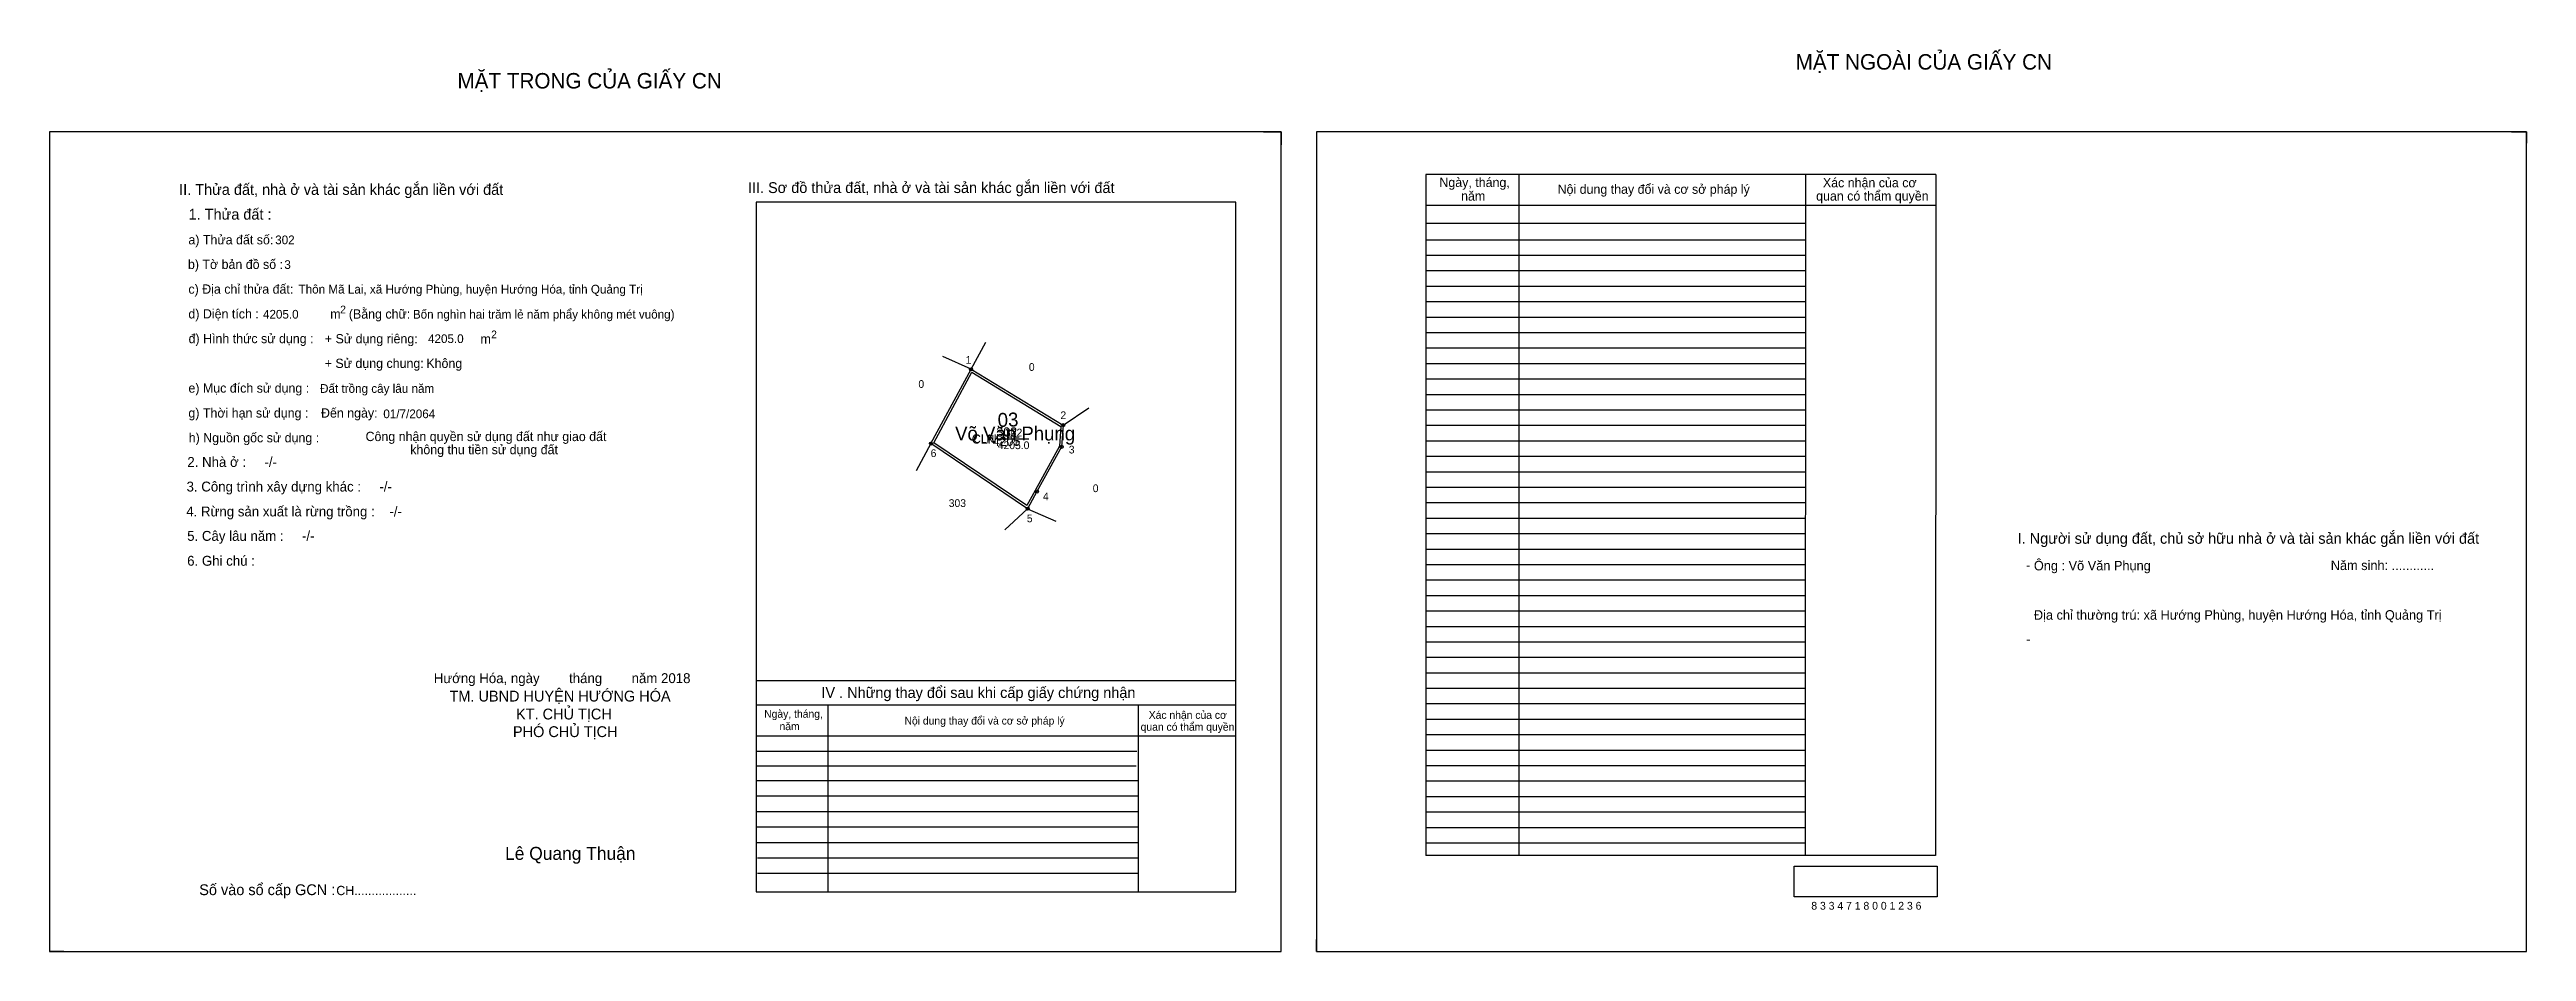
# Model space of a CAD drawing. Extents: x 532860 to 536367, y 1846239 to 1846822.
# Drawn here: x 534766 to 536367, y 1846239 to 1846822 of the extents above.
import ezdxf

# ---------------------------------------------------------------- set-up
doc = ezdxf.new("R2010")
doc.units = 0
for name, color, linetype in [('Default', 7, 'Continuous'), ('Level 10', 7, 'Continuous'), ('Level 11', 7, 'Continuous'), ('Level 13', 7, 'Continuous'), ('Level 2', 7, 'Continuous'), ('Level 27', 7, 'Continuous'), ('Level 3', 7, 'Continuous'), ('Level 36', 7, 'Continuous'), ('Level 4', 7, 'Continuous'), ('Level 5', 7, 'Continuous'), ('Level 55', 7, 'Continuous'), ('Level 6', 7, 'Continuous'), ('Level 7', 7, 'Continuous'), ('Level 8', 7, 'Continuous'), ('Level 9', 7, 'Continuous')]:
    doc.layers.add(name, color=color, linetype=linetype)

msp = doc.modelspace()

# ---------------------------------------------------------------- linework, layer by layer
at = {"layer": 'Level 10'}
for p, q in [((535550.5, 1846768.7), (535561.9, 1846768.7)), ((535561.9, 1846768.7), (535561.9, 1846760.3)), ((536357.3, 1846768.7), (536366.9, 1846768.7)), ((536366.9, 1846768.7), (536366.9, 1846761.3)), ((534765.7, 1846246.5), (534765.7, 1846238.7)), ((534774.9, 1846238.7), (534765.7, 1846238.7)), ((535584.7, 1846238.7), (535584.7, 1846246.5)), ((535584.7, 1846238.7), (535591.7, 1846238.7))]:
    msp.add_line(p, q, dxfattribs=at)
for points in [[(534765.7, 1846238.7), (535561.9, 1846238.7), (535561.9, 1846768.7), (534765.7, 1846768.7)], [(535584.7, 1846238.7), (536366.9, 1846238.7), (536366.9, 1846768.7), (535584.7, 1846768.7)], [(535361.4, 1846615.1), (535421, 1846579), (535420, 1846565), (535404, 1846536), (535398, 1846525), (535335.5, 1846567.1)], [(535361.9, 1846613.2), (535419.5, 1846578.2), (535418.6, 1846565.4), (535402.8, 1846536.7), (535397.5, 1846527), (535337.3, 1846567.5)]]:
    msp.add_lwpolyline(points, close=True, dxfattribs=at)
at = {"layer": 'Level 11'}
for centre in [(535361.4, 1846615.1), (535361.4, 1846615.1), (535335.5, 1846567.1), (535421, 1846579), (535420, 1846565), (535404, 1846536), (535398, 1846525)]:
    msp.add_circle(centre, 1, dxfattribs=at)
at = {"layer": 'Level 13'}
msp.add_line((535379.5, 1846570.1), (535389.7, 1846570.1), dxfattribs=at)
at = {"layer": 'Level 27'}
for p, q in [((535361.4, 1846615.1), (535370.9, 1846632.7)), ((535361.4, 1846615.1), (535343.1, 1846623.3)), ((535421, 1846579), (535437.6, 1846590.1)), ((535335.5, 1846567.1), (535325.9, 1846549.5)), ((535398, 1846525), (535383.3, 1846511.4)), ((535398, 1846525), (535416.3, 1846517))]:
    msp.add_line(p, q, dxfattribs=at)
at = {"layer": 'Level 6'}
msp.add_lwpolyline([(535893.6, 1846293.8), (535986, 1846293.8), (535986, 1846273.9), (535893.6, 1846273.9)], close=True, dxfattribs=at)
at = {"layer": 'Level 7'}
for p, q in [((535900.7, 1846698.7), (535655.5, 1846698.7)), ((535900.7, 1846688.7), (535655.5, 1846688.7)), ((535900.7, 1846678.7), (535655.5, 1846678.7)), ((535900.7, 1846668.7), (535655.5, 1846668.7)), ((535900.7, 1846658.7), (535655.5, 1846658.7)), ((535900.7, 1846648.7), (535655.5, 1846648.7)), ((535900.7, 1846638.7), (535655.5, 1846638.7)), ((535900.7, 1846628.7), (535655.5, 1846628.7)), ((535900.7, 1846618.7), (535655.5, 1846618.7)), ((535900.7, 1846608.7), (535655.5, 1846608.7)), ((535900.7, 1846598.7), (535655.5, 1846598.7)), ((535900.7, 1846588.7), (535655.5, 1846588.7)), ((535900.7, 1846578.7), (535655.5, 1846578.7)), ((535900.7, 1846568.7), (535655.5, 1846568.7)), ((535900.7, 1846558.7), (535655.5, 1846558.7)), ((535900.7, 1846548.7), (535655.5, 1846548.7)), ((535900.7, 1846538.7), (535655.5, 1846538.7)), ((535900.7, 1846528.7), (535655.5, 1846528.7)), ((535900.7, 1846518.7), (535655.5, 1846518.7)), ((535900.7, 1846508.7), (535655.5, 1846508.7)), ((535900.7, 1846498.7), (535655.5, 1846498.7)), ((535900.7, 1846488.7), (535655.5, 1846488.7)), ((535900.7, 1846478.7), (535655.5, 1846478.7)), ((535900.7, 1846468.7), (535655.5, 1846468.7)), ((535900.7, 1846458.7), (535655.5, 1846458.7)), ((535900.7, 1846448.7), (535655.5, 1846448.7)), ((535900.7, 1846438.7), (535655.5, 1846438.7)), ((535900.7, 1846428.7), (535655.5, 1846428.7)), ((535900.7, 1846418.7), (535655.5, 1846418.7)), ((535900.7, 1846408.7), (535655.5, 1846408.7)), ((535900.7, 1846398.7), (535655.5, 1846398.7)), ((535900.7, 1846388.7), (535655.5, 1846388.7)), ((535900.7, 1846378.7), (535655.5, 1846378.7)), ((535468.6, 1846368), (535222.5, 1846368)), ((535900.7, 1846368.7), (535655.5, 1846368.7)), ((535468.2, 1846358.5), (535222.5, 1846358.5)), ((535469.5, 1846349), (535222.5, 1846349)), ((535900.7, 1846358.7), (535655.5, 1846358.7)), ((535900.7, 1846348.7), (535655.5, 1846348.7)), ((535469.5, 1846339), (535222.5, 1846339)), ((535469.5, 1846329), (535222.5, 1846329)), ((535900.7, 1846338.7), (535655.5, 1846338.7)), ((535900.7, 1846328.7), (535655.5, 1846328.7)), ((535469.5, 1846319), (535222.5, 1846319)), ((535900.7, 1846318.7), (535655.5, 1846318.7)), ((535469.5, 1846309), (535222.5, 1846309)), ((535469.5, 1846299), (535223.3, 1846299)), ((535900.7, 1846308.7), (535655.5, 1846308.7)), ((535469.5, 1846289), (535223.3, 1846289))]:
    msp.add_line(p, q, dxfattribs=at)
at = {"layer": 'Level 8'}
for p, q in [((535985.1, 1846741.1), (535655.5, 1846741.1)), ((535655.5, 1846741.1), (535655.5, 1846300.7)), ((535715.5, 1846741.1), (535715.5, 1846300.7)), ((535900.8, 1846740.9), (535900.7, 1846300.7)), ((535985.1, 1846741.1), (535984.9, 1846300.7)), ((535532.5, 1846723.3), (535222.5, 1846723.3)), ((535222.5, 1846723.3), (535222.5, 1846277.3)), ((535532.5, 1846277.3), (535532.5, 1846723.3)), ((535985.1, 1846721.1), (535655.5, 1846721.1)), ((535900.7, 1846709.4), (535655.5, 1846709.4)), ((535532.5, 1846413.7), (535222.5, 1846413.7)), ((535532.5, 1846397.9), (535222.5, 1846397.9)), ((535268.8, 1846397.9), (535268.8, 1846277.3)), ((535469.5, 1846397.9), (535469.5, 1846277.3)), ((535532.5, 1846377.9), (535222.5, 1846377.9)), ((535984.9, 1846300.7), (535655.5, 1846300.7)), ((535222.5, 1846277.3), (535532.5, 1846277.3))]:
    msp.add_line(p, q, dxfattribs=at)
at = {"layer": 'Level 9'}
msp.add_line((535378.7, 1846570.1), (535398.8, 1846570.1), dxfattribs=at)

# ---------------------------------------------------------------- texts
at = {"layer": 'Default'}
for s, p in [('e) Mục đích sử dụng :', (534855.5, 1846600)), ('g) Thời hạn sử dụng :', (534855.5, 1846583.9)), ('Đến ngày:', (534941.2, 1846583.9)), ('h) Nguồn gốc sử dụng :', (534855.7, 1846567.9)), ('Công nhận quyền sử dụng đất như giao đất', (534970, 1846568.7)), ('không thu tiền sử dụng đất', (534998.9, 1846560.2))]:
    msp.add_text(s, height=6, dxfattribs=at).set_placement(p)
at = {"layer": 'Level 13'}
for s, p in [('CLN', (535362.9, 1846567.6)), ('4205.0', (535378.7, 1846563.5)), ('302', (535383.4, 1846571.7))]:
    msp.add_text(s, height=5, dxfattribs=at).set_placement(p)
at = {"layer": 'Level 2'}
msp.add_text('Võ Văn Phụng', height=9, dxfattribs=at).set_placement((535351.1, 1846569.1))
at = {"layer": 'Level 3'}
msp.add_text('CLN', height=6, dxfattribs=at).set_placement((535361.9, 1846567.1))
at = {"layer": 'Level 36'}
for s, p in [('0', (535398.8, 1846614.1)), ('0', (535327.4, 1846603.1)), ('0', (535440.1, 1846535.7)), ('303', (535347, 1846526.1))]:
    msp.add_text(s, height=5, dxfattribs=at).set_placement(p)
at = {"layer": 'Level 4'}
msp.add_text('302', height=6, dxfattribs=at).set_placement((535377.8, 1846571.6))
at = {"layer": 'Level 5'}
msp.add_text('4205', height=6, dxfattribs=at).set_placement((535375.4, 1846565.6))
at = {"layer": 'Level 55'}
for s, height, p in [('1', 0.8, (535361.2, 1846615.1)), ('0', 0.22, (535361.3, 1846614.9)), ('0', 0.22, (535361.3, 1846614.9)), ('0', 0.22, (535361.3, 1846614.9)), ('0', 0.22, (535361.3, 1846614.9)), ('2', 0.8, (535420.7, 1846579)), ('0', 0.22, (535420.9, 1846578.8)), ('0', 0.22, (535420.9, 1846578.8)), ('0', 0.22, (535420.9, 1846578.8)), ('6', 0.8, (535335.2, 1846567.1)), ('303', 0.22, (535335.3, 1846566.9)), ('0', 0.22, (535335.4, 1846566.9)), ('0', 0.22, (535335.4, 1846566.9)), ('3', 0.8, (535419.8, 1846565)), ('0', 0.22, (535419.9, 1846564.8)), ('4', 0.8, (535403.7, 1846536)), ('0', 0.22, (535403.9, 1846535.8)), ('5', 0.8, (535397.7, 1846525)), ('303', 0.22, (535397.8, 1846524.8)), ('0', 0.22, (535397.9, 1846524.8))]:
    msp.add_text(s, height=height, dxfattribs=at).set_placement(p)
at = {"layer": 'Level 6'}
for s, height, p in [('302', 5.63, (534911.6, 1846696)), ('3', 5.63, (534917.5, 1846680)), ('Thôn Mã Lai, xã Hướng Phùng, huyện Hướng Hóa, tỉnh Quảng Trị', 5.64, (534926.7, 1846664.1)), ('4205.0', 5.63, (534903.7, 1846647.9)), ('Bốn nghìn hai trăm lẻ năm phẩy không mét vuông)', 5.632, (535000.6, 1846647.9)), ('4205.0', 5.63, (535010.4, 1846632.1)), ('Đất trồng cây lâu năm', 5.64, (534940.6, 1846599.9)), ('01/7/2064', 5.64, (534981.5, 1846583.5)), ('Ông : Võ Văn Phụng', 6.16, (536048.5, 1846485.1)), ('Năm sinh: ............', 6.16, (536240.4, 1846485.3)), ('Địa chỉ thường trú: xã Hướng Phùng, huyện Hướng Hóa, tỉnh Quảng Trị', 6.16, (536048.5, 1846453.2)), ('8 3 3 4 7 1 8 0 0 1 2 3 6', 5.04, (535904.6, 1846265.7))]:
    msp.add_text(s, height=height, dxfattribs=at).set_placement(p)
at = {"layer": 'Level 7'}
for s, height, p in [('MẶT TRONG CỦA GIẤY CN', 10, (535029.4, 1846796.7)), ('MẶT NGOÀI CỦA GIẤY CN', 10, (535894.5, 1846808.9)), ('II. Thửa đất, nhà ở và tài sản khác gắn liền với đất', 7, (534849.5, 1846727.9)), ('III. Sơ đồ thửa đất, nhà ở và tài sản khác gắn liền với đất', 7, (535217.2, 1846729.1)), ('Ngày, tháng,', 6, (535664.2, 1846733)), ('năm', 6, (535678.2, 1846724.2)), ('Nội dung thay đổi và cơ sở pháp lý', 6, (535740.6, 1846728.6)), (' quan có thẩm quyền', 6, (535905.5, 1846724.2)), ('Xác nhận của cơ', 6, (535912.1, 1846732.8)), ('1. Thửa đất :', 7, (534855.6, 1846711.9)), ('a) Thửa đất số:', 6, (534855.5, 1846695.9)), ('b) Tờ bản đồ số :', 6, (534855.2, 1846680)), ('c) Địa chỉ thửa đất:', 6, (534855.5, 1846664)), ('d) Diện tích :', 6, (534855.5, 1846648)), ('m', 6, (534947.2, 1846647.9)), ('2', 5, (534953.6, 1846651.3)), ('(Bằng chữ:', 6, (534959.2, 1846647.9)), ('đ) Hình thức sử dụng :', 6, (534855.6, 1846632)), ('+ Sử dụng riêng:', 6, (534943.7, 1846631.9)), ('m', 6, (535044.3, 1846631.8)), ('2', 5, (535051.2, 1846635.2)), ('+ Sử dụng chung:', 6, (534943.6, 1846616)), ('Không', 6, (535009.3, 1846616)), ('2. Nhà ở :     -/-', 6.4, (534854.8, 1846552)), ('3. Công trình xây dựng khác :     -/-', 6.4, (534854.3, 1846536.1)), ('4. Rừng sản xuất là rừng trồng :    -/-', 6.4, (534854.1, 1846520)), ('5. Cây lâu năm :     -/-', 6.4, (534854.7, 1846504.2)), ('I. Người sử dụng đất, chủ sở hữu nhà ở và tài sản khác gắn liền với đất', 7, (536038, 1846502.3)), ('6. Ghi chú :', 6.4, (534854.7, 1846488.1)), ('-', 6.4, (536043.4, 1846485.3)), ('-', 6.4, (536043.5, 1846437.5)), ('Hướng Hóa, ngày        tháng        năm 2018', 6.4, (535014.1, 1846412.2)), ('TM. UBND HUYỆN HƯỚNG HÓA', 7, (535024.3, 1846400.3)), ('IV . Những thay đổi sau khi cấp giấy chứng nhận', 7, (535264.7, 1846402.6)), ('KT. CHỦ TỊCH', 7, (535067.3, 1846388.7)), ('Ngày, tháng,', 5, (535227.7, 1846389.8)), ('Xác nhận của cơ', 5, (535476.3, 1846389.1)), ('PHÓ CHỦ TỊCH', 7, (535065.3, 1846377.3)), ('năm', 5, (535237.6, 1846381.8)), ('Nội dung thay đổi và cơ sở pháp lý', 5, (535318.4, 1846385.4)), (' quan có thẩm quyền', 5, (535469.2, 1846381.4)), ('Lê Quang Thuận', 8.4, (535060.2, 1846297.9)), ('Số vào sổ cấp GCN :', 7, (534862.5, 1846275.1)), ('CH..................', 6, (534951.1, 1846275.1))]:
    msp.add_text(s, height=height, dxfattribs=at).set_placement(p)
msp.add_text('03', height=9, rotation=2, dxfattribs=at).set_placement((535378.8, 1846577.8))
at = {"layer": 'Level 9'}
for s, p in [('1', (535357.9, 1846618.7)), ('2', (535419.2, 1846582.9)), ('6', (535335.3, 1846558.4)), ('3', (535424.6, 1846560.7)), ('5', (535397.5, 1846516.2)), ('4', (535407.9, 1846530.4))]:
    msp.add_text(s, height=5, dxfattribs=at).set_placement(p)

doc.saveas('drawing.dxf')
